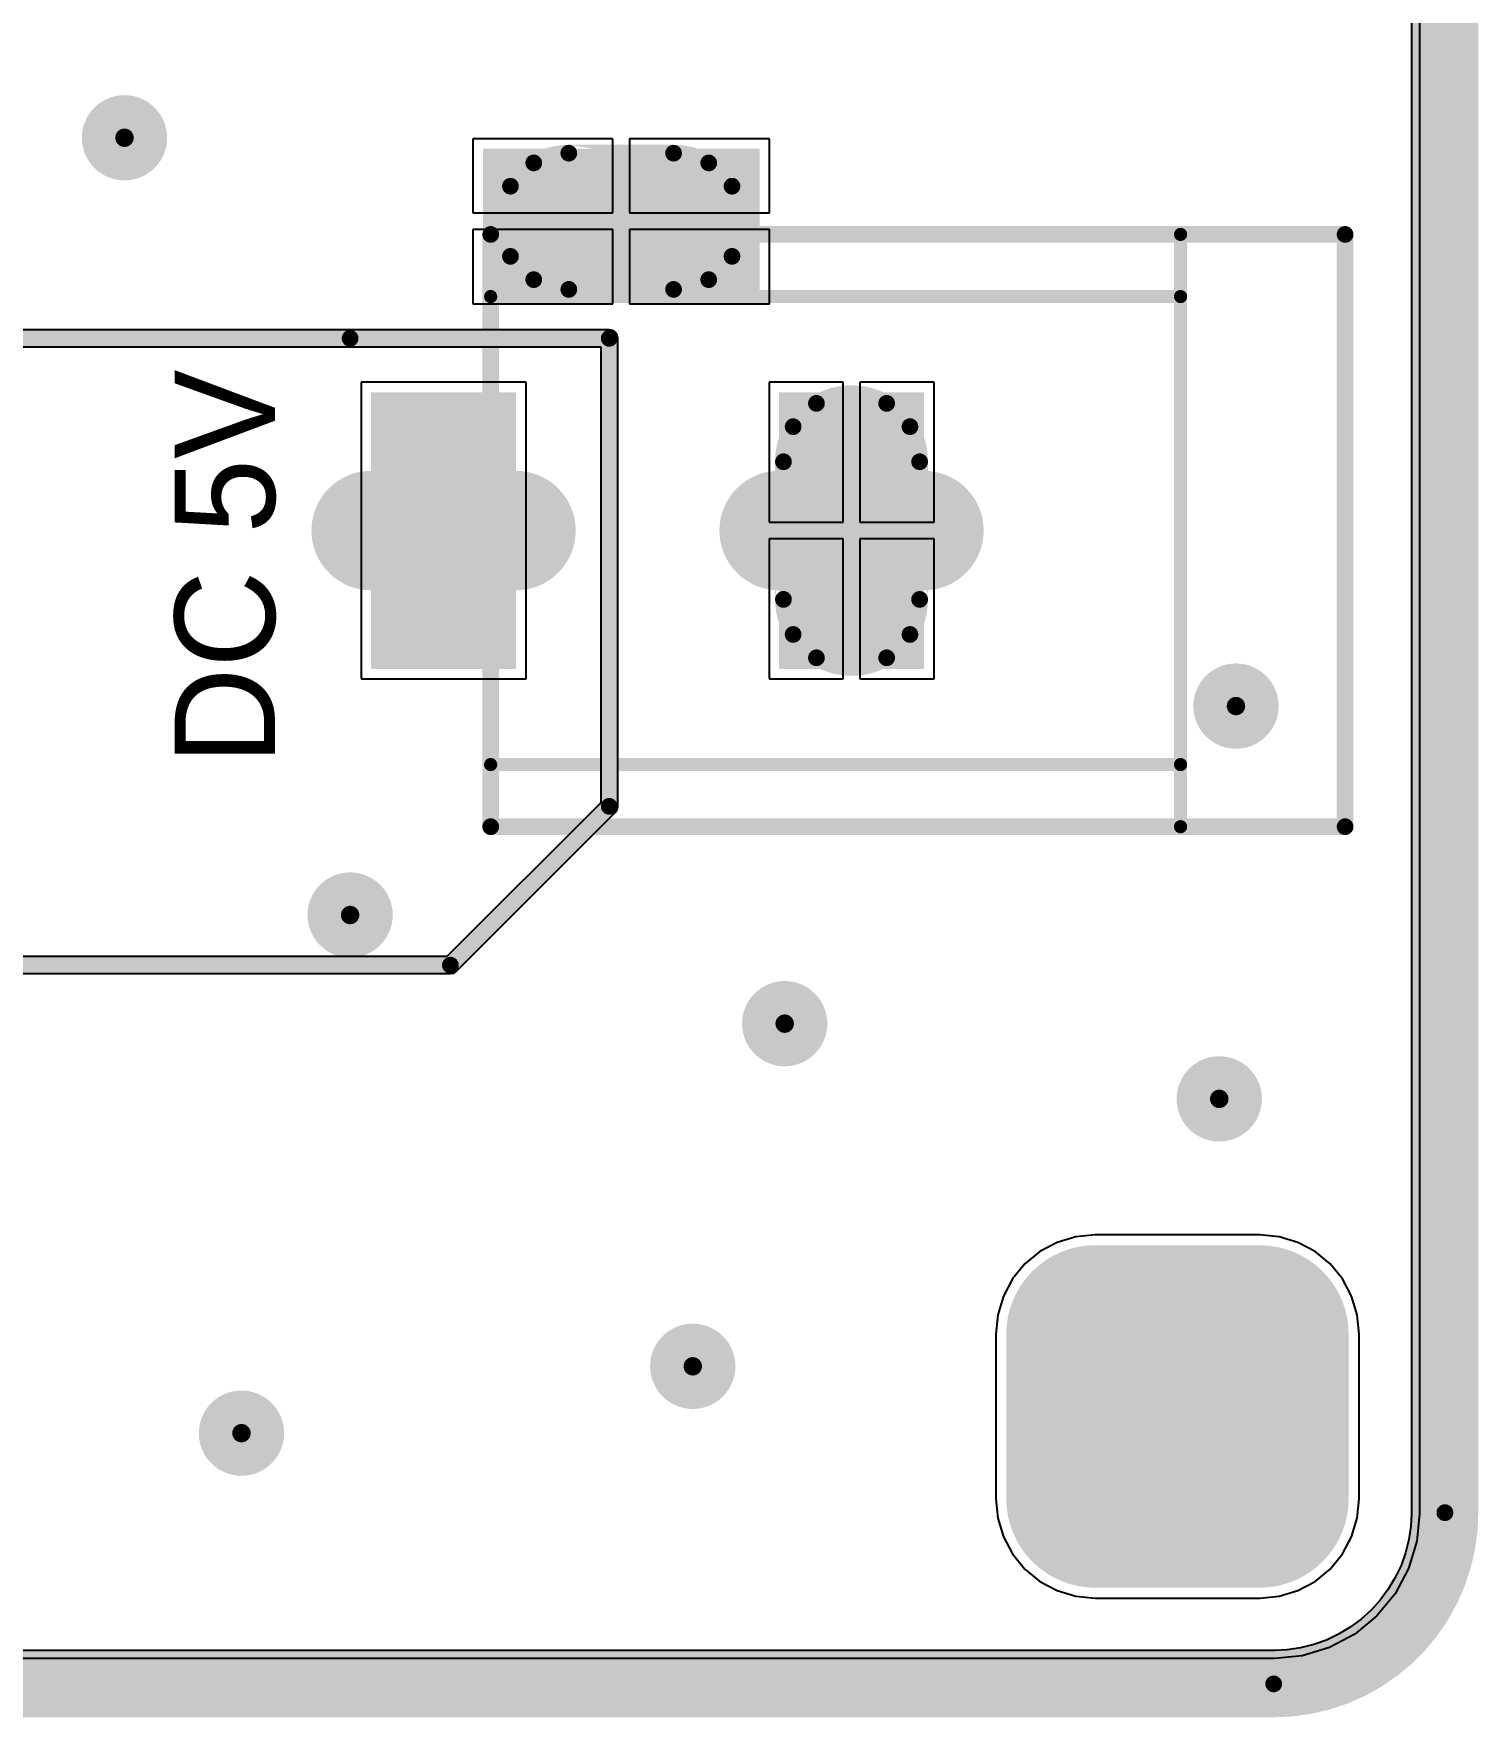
# Model space of a CAD drawing. Header units: millimetres. Extents: x 19 to 120, y 15 to 116.
# Drawn here: x 97.81 to 119.76, y 15.24 to 40.82 of the extents above; entities that cross this region are included whole.
import ezdxf

# ---------------------------------------------------------------- set-up
doc = ezdxf.new("R2010")
doc.units = ezdxf.units.MM
for name, color, linetype in [('BottomLayer', 5, 'Continuous'), ('BottomSolder', 6, 'Continuous'), ('InternalPlane1', 76, 'Continuous'), ('InternalPlane2', 16, 'Continuous'), ('KeepOutLayer', 6, 'Continuous'), ('Mechanical1', 6, 'Continuous'), ('MultiLayer', 9, 'Continuous'), ('PadHoleLayer', 156, 'Continuous'), ('TopLayer', 1, 'Continuous'), ('TopOverlay', 2, 'Continuous'), ('TopSolder', 216, 'Continuous'), ('ViaHoleLayer', 16, 'Continuous')]:
    doc.layers.add(name, color=color, linetype=linetype)

# ---------------------------------------------------------------- blocks, each defined once
blk = doc.blocks.new('DC_005_29')
at = {"layer": 'BottomLayer'}
for points in [[(-5.5, 3.7), (-1.5, 3.7), (-5.5, 5.7), (-1.5, 5.7)], [(-7.2, -2), (-5.2, -2), (-7.2, 2), (-5.2, 2)], [(-1, -2), (1, -2), (-1, 2), (1, 2)]]:
    blk.add_solid(points, dxfattribs=at)
at = {"layer": 'BottomSolder'}
for points in [[(-5.602, 3.598), (-1.398, 3.598), (-5.602, 5.802), (-1.398, 5.802)], [(-7.302, -2.102), (-5.098, -2.102), (-7.302, 2.102), (-5.098, 2.102)], [(-1.102, -2.102), (1.102, -2.102), (-1.102, 2.102), (1.102, 2.102)]]:
    blk.add_solid(points, dxfattribs=at)
at = {"layer": 'InternalPlane1', "const_width": 0.254}
for points in [[(-4.829, 5.587, -0.136094), (-4.296, 5.735)], [(-2.704, 5.735, -0.136094), (-2.171, 5.587)], [(-5.183, 4.167, -0.277325), (-5.183, 5.233)], [(-1.817, 5.233, -0.277325), (-1.817, 4.167)], [(-4.296, 3.665, -0.136094), (-4.829, 3.813)], [(-2.171, 3.813, -0.136094), (-2.704, 3.665)], [(-0.533, 1.933, -0.277325), (0.533, 1.933)], [(-1.035, 1.046, -0.136094), (-0.887, 1.579)], [(0.887, 1.579, -0.136094), (1.035, 1.046)], [(-0.887, -1.579, -0.136094), (-1.035, -1.046)], [(1.035, -1.046, -0.136094), (0.887, -1.579)], [(0.533, -1.933, -0.277325), (-0.533, -1.933)]]:
    blk.add_lwpolyline(points, format="xyb", dxfattribs=at)
at = {"layer": 'InternalPlane1'}
for points, const_width in [([(-4.893, 5.587, 1), (-4.766, 5.587, 1)], 0.127), ([(-4.36, 5.735, 1), (-4.233, 5.735, 1)], 0.127), ([(-2.768, 5.735, 1), (-2.641, 5.735, 1)], 0.127), ([(-2.234, 5.587, 1), (-2.107, 5.587, 1)], 0.127), ([(-5.247, 5.233, 1), (-5.12, 5.233, 1)], 0.127), ([(-1.88, 5.233, 1), (-1.753, 5.233, 1)], 0.127), ([(-5.247, 4.167, 1), (-5.12, 4.167, 1)], 0.127), ([(-1.88, 4.167, 1), (-1.753, 4.167, 1)], 0.127), ([(-4.893, 3.813, 1), (-4.766, 3.813, 1)], 0.127), ([(-2.234, 3.813, 1), (-2.107, 3.813, 1)], 0.127), ([(-4.36, 3.665, 1), (-4.233, 3.665, 1)], 0.127), ([(-2.768, 3.665, 1), (-2.641, 3.665, 1)], 0.127), ([(-0.597, 1.933, 1), (-0.47, 1.933, 1)], 0.127), ([(0.47, 1.933, 1), (0.597, 1.933, 1)], 0.127), ([(-0.951, 1.579, 1), (-0.824, 1.579, 1)], 0.127), ([(0.824, 1.579, 1), (0.951, 1.579, 1)], 0.127), ([(-1.098, 1.046, 1), (-0.971, 1.046, 1)], 0.127), ([(0.971, 1.046, 1), (1.098, 1.046, 1)], 0.127), ([(-7.754, 0, 1), (-6.846, 0, 1)], 0.908), ([(-5.554, 0, 1), (-4.646, 0, 1)], 0.908), ([(-1.098, -1.046, 1), (-0.971, -1.046, 1)], 0.127), ([(0.971, -1.046, 1), (1.098, -1.046, 1)], 0.127), ([(-0.951, -1.579, 1), (-0.824, -1.579, 1)], 0.127), ([(0.824, -1.579, 1), (0.951, -1.579, 1)], 0.127), ([(-0.597, -1.933, 1), (-0.47, -1.933, 1)], 0.127), ([(0.47, -1.933, 1), (0.597, -1.933, 1)], 0.127)]:
    blk.add_lwpolyline(points, format="xyb", close=True, dxfattribs=dict(at, const_width=const_width))
at = {"layer": 'InternalPlane1', "const_width": 0.254}
for points in [[(-4.296, 5.735), (-2.704, 5.735)], [(-4.296, 3.665), (-2.704, 3.665)], [(-1.035, -1.046), (-1.035, 1.046)], [(1.035, -1.046), (1.035, 1.046)]]:
    blk.add_lwpolyline(points, close=True, dxfattribs=at)
at = {"layer": 'InternalPlane1', "const_width": 1.816}
blk.add_lwpolyline([(-5.1, 0), (-7.3, 0)], dxfattribs=at)
at = {"layer": 'InternalPlane2', "const_width": 1.816}
for points in [[(-2.65, 4.7), (-4.35, 4.7)], [(1.1, 0), (-1.1, 0)]]:
    blk.add_lwpolyline(points, dxfattribs=at)
at = {"layer": 'InternalPlane2', "const_width": 0.908}
for points in [[(-4.804, 4.7, 1), (-3.896, 4.7, 1)], [(-3.104, 4.7, 1), (-2.196, 4.7, 1)], [(-1.554, 0, 1), (-0.646, 0, 1)], [(0.646, 0, 1), (1.554, 0, 1)]]:
    blk.add_lwpolyline(points, format="xyb", close=True, dxfattribs=at)
at = {"layer": 'MultiLayer'}
for points in [[(-5.5, 3.7), (-1.5, 3.7), (-5.5, 5.7), (-1.5, 5.7)], [(-7.2, -2), (-5.2, -2), (-7.2, 2), (-5.2, 2)], [(-1, -2), (1, -2), (-1, 2), (1, 2)]]:
    blk.add_solid(points, dxfattribs=at)
at = {"layer": 'PadHoleLayer', "const_width": 0.2}
for points in [[(-4.25, 5), (-2.75, 5, -1), (-2.75, 4.4), (-4.25, 4.4, -1)], [(-6.5, -1), (-6.5, 1, -1), (-5.9, 1), (-5.9, -1, -1)], [(-0.3, -1), (-0.3, 1, -1), (0.3, 1), (0.3, -1, -1)]]:
    blk.add_lwpolyline(points, format="xyb", close=True, dxfattribs=at)
at = {"layer": 'TopLayer'}
for points in [[(-5.5, 3.7), (-1.5, 3.7), (-5.5, 5.7), (-1.5, 5.7)], [(-7.2, -2), (-5.2, -2), (-7.2, 2), (-5.2, 2)], [(-1, -2), (1, -2), (-1, 2), (1, 2)]]:
    blk.add_solid(points, dxfattribs=at)
at = {"layer": 'TopOverlay'}
for points, const_width in [([(-5.484, 4.5), (7.5, 4.5)], 0.254), ([(-5.484, -4.5), (-5.484, 4.5)], 0.254), ([(7.5, -4.5), (7.5, 4.5)], 0.254), ([(5, -4.5), (5, 4.5)], 0.2), ([(-5.484, 3.556), (5, 3.556)], 0.2), ([(-5.484, -3.556), (5, -3.556)], 0.2), ([(-5.484, -4.5), (7.5, -4.5)], 0.254)]:
    blk.add_lwpolyline(points, dxfattribs=dict(at, const_width=const_width))
for points, const_width in [([(-5.547, 4.5, 1), (-5.42, 4.5, 1)], 0.127), ([(-5.547, 4.5, 1), (-5.42, 4.5, 1)], 0.127), ([(7.437, 4.5, 1), (7.564, 4.5, 1)], 0.127), ([(7.437, 4.5, 1), (7.564, 4.5, 1)], 0.127), ([(4.95, 4.5, 1), (5.05, 4.5, 1)], 0.1), ([(-5.534, 3.556, 1), (-5.434, 3.556, 1)], 0.1), ([(4.95, 3.556, 1), (5.05, 3.556, 1)], 0.1), ([(-5.534, -3.556, 1), (-5.434, -3.556, 1)], 0.1), ([(4.95, -3.556, 1), (5.05, -3.556, 1)], 0.1), ([(-5.547, -4.5, 1), (-5.42, -4.5, 1)], 0.127), ([(-5.547, -4.5, 1), (-5.42, -4.5, 1)], 0.127), ([(4.95, -4.5, 1), (5.05, -4.5, 1)], 0.1), ([(7.437, -4.5, 1), (7.564, -4.5, 1)], 0.127), ([(7.437, -4.5, 1), (7.564, -4.5, 1)], 0.127)]:
    blk.add_lwpolyline(points, format="xyb", close=True, dxfattribs=dict(at, const_width=const_width))
at = {"layer": 'TopSolder'}
for points in [[(-5.602, 3.598), (-1.398, 3.598), (-5.602, 5.802), (-1.398, 5.802)], [(-7.302, -2.102), (-5.098, -2.102), (-7.302, 2.102), (-5.098, 2.102)], [(-1.102, -2.102), (1.102, -2.102), (-1.102, 2.102), (1.102, 2.102)]]:
    blk.add_solid(points, dxfattribs=at)

msp = doc.modelspace()

# ---------------------------------------------------------------- linework, layer by layer
at = {"layer": 'BottomLayer'}
for p, q in [((118.865, 45.339), (118.865, 18.35)), ((106.609, 39.228), (104.482, 39.228)), ((104.482, 39.228), (104.482, 38.101)), ((106.609, 38.101), (106.609, 39.228)), ((108.99, 39.228), (106.863, 39.228)), ((106.863, 39.228), (106.863, 38.101)), ((108.99, 38.101), (108.99, 39.228)), ((104.482, 38.101), (106.609, 38.101)), ((106.863, 38.101), (108.99, 38.101)), ((106.609, 37.847), (104.482, 37.847)), ((104.482, 37.847), (104.482, 36.72)), ((106.609, 36.72), (106.609, 37.847)), ((108.99, 37.847), (106.863, 37.847)), ((106.863, 37.847), (106.863, 36.72)), ((108.99, 36.72), (108.99, 37.847)), ((104.482, 36.72), (106.609, 36.72)), ((106.863, 36.72), (108.99, 36.72)), ((105.29, 35.528), (102.782, 35.528)), ((102.782, 35.528), (102.782, 31.02)), ((105.29, 31.02), (105.29, 35.528)), ((110.109, 35.528), (108.982, 35.528)), ((108.982, 35.528), (108.982, 33.401)), ((110.109, 33.401), (110.109, 35.528)), ((111.49, 35.528), (110.363, 35.528)), ((110.363, 35.528), (110.363, 33.401)), ((111.49, 33.401), (111.49, 35.528)), ((108.982, 33.401), (110.109, 33.401)), ((110.363, 33.401), (111.49, 33.401)), ((110.109, 33.147), (108.982, 33.147)), ((108.982, 33.147), (108.982, 31.02)), ((110.109, 31.02), (110.109, 33.147)), ((111.49, 33.147), (110.363, 33.147)), ((110.363, 33.147), (110.363, 31.02)), ((111.49, 31.02), (111.49, 33.147)), ((102.782, 31.02), (105.29, 31.02)), ((108.982, 31.02), (110.109, 31.02)), ((110.363, 31.02), (111.49, 31.02)), ((113.644, 22.544), (113.361, 22.458)), ((113.939, 22.573), (113.644, 22.544)), ((116.439, 22.573), (113.939, 22.573)), ((116.734, 22.544), (116.439, 22.573)), ((117.017, 22.458), (116.734, 22.544)), ((113.099, 22.319), (112.87, 22.131)), ((113.361, 22.458), (113.099, 22.319)), ((117.279, 22.319), (117.017, 22.458)), ((117.508, 22.131), (117.279, 22.319)), ((112.87, 22.131), (112.682, 21.902)), ((117.696, 21.902), (117.508, 22.131)), ((112.682, 21.902), (112.543, 21.64)), ((117.835, 21.64), (117.696, 21.902)), ((112.543, 21.64), (112.457, 21.357)), ((117.921, 21.357), (117.835, 21.64)), ((112.457, 21.357), (112.428, 21.062)), ((117.95, 21.062), (117.921, 21.357)), ((112.428, 21.062), (112.428, 18.562)), ((117.95, 18.562), (117.95, 21.062)), ((112.428, 18.562), (112.457, 18.267)), ((117.921, 18.267), (117.95, 18.562)), ((112.457, 18.267), (112.543, 17.984)), ((117.835, 17.984), (117.921, 18.267)), ((118.868, 18.331), (118.827, 17.917)), ((118.865, 18.35), (118.868, 18.331)), ((112.543, 17.984), (112.682, 17.722)), ((117.696, 17.722), (117.835, 17.984)), ((118.827, 17.917), (118.701, 17.501)), ((112.682, 17.722), (112.87, 17.493)), ((117.508, 17.493), (117.696, 17.722)), ((112.87, 17.493), (113.099, 17.305)), ((117.279, 17.305), (117.508, 17.493)), ((118.701, 17.501), (118.496, 17.117)), ((113.099, 17.305), (113.361, 17.166)), ((113.361, 17.166), (113.644, 17.08)), ((116.734, 17.08), (117.017, 17.166)), ((117.017, 17.166), (117.279, 17.305)), ((113.644, 17.08), (113.939, 17.051)), ((113.939, 17.051), (116.439, 17.051)), ((116.439, 17.051), (116.734, 17.08)), ((118.496, 17.117), (118.22, 16.781)), ((118.22, 16.781), (117.884, 16.505)), ((117.884, 16.505), (117.5, 16.3)), ((116.651, 16.136), (21.906, 16.136)), ((116.67, 16.133), (116.651, 16.136)), ((117.084, 16.174), (116.67, 16.133)), ((117.5, 16.3), (117.084, 16.174))]:
    msp.add_line(p, q, dxfattribs=at)
for points, const_width in [([(99.073, 39.243, 1), (99.301, 39.243, 1)], 0.229), ([(115.964, 30.607, 1), (116.192, 30.607, 1)], 0.229), ([(102.502, 27.432, 1), (102.73, 27.432, 1)], 0.229), ([(109.106, 25.781, 1), (109.334, 25.781, 1)], 0.229), ([(115.71, 24.638, 1), (115.938, 24.638, 1)], 0.229), ([(113.314, 21.062, 1), (114.564, 21.062, 1)], 1.25), ([(115.814, 21.062, 1), (117.064, 21.062, 1)], 1.25), ([(107.709, 20.574, 1), (107.937, 20.574, 1)], 0.229), ([(100.851, 19.558, 1), (101.079, 19.558, 1)], 0.229), ([(113.314, 18.562, 1), (114.564, 18.562, 1)], 1.25), ([(115.814, 18.562, 1), (117.064, 18.562, 1)], 1.25)]:
    msp.add_lwpolyline(points, format="xyb", close=True, dxfattribs=dict(at, const_width=const_width))
for points in [[(113.939, 17.312), (116.439, 17.312), (113.939, 22.312), (116.439, 22.312)], [(112.689, 18.562), (117.689, 18.562), (112.689, 21.062), (117.689, 21.062)]]:
    msp.add_solid(points, dxfattribs=at)
at = {"layer": 'BottomSolder', "const_width": 1.352}
for points in [[(113.263, 21.062, 1), (114.615, 21.062, 1)], [(115.763, 21.062, 1), (117.115, 21.062, 1)], [(113.263, 18.562, 1), (114.615, 18.562, 1)], [(115.763, 18.562, 1), (117.115, 18.562, 1)]]:
    msp.add_lwpolyline(points, format="xyb", close=True, dxfattribs=at)
at = {"layer": 'BottomSolder'}
for points in [[(113.939, 17.21), (116.439, 17.21), (113.939, 22.414), (116.439, 22.414)], [(112.587, 18.562), (117.791, 18.562), (112.587, 21.062), (117.791, 21.062)]]:
    msp.add_solid(points, dxfattribs=at)
at = {"layer": 'InternalPlane1'}
for p, q in [((118.743, 45.339), (118.743, 18.35)), ((118.744, 18.333), (118.735, 18.144)), ((118.743, 18.35), (118.744, 18.333)), ((118.705, 17.941), (118.655, 17.742)), ((118.735, 18.144), (118.705, 17.941)), ((118.655, 17.742), (118.586, 17.548)), ((118.586, 17.548), (118.498, 17.363)), ((118.392, 17.186), (118.27, 17.021)), ((118.498, 17.363), (118.392, 17.186)), ((118.27, 17.021), (118.132, 16.869)), ((117.98, 16.731), (117.815, 16.609)), ((118.132, 16.869), (117.98, 16.731)), ((117.453, 16.415), (117.259, 16.346)), ((117.638, 16.503), (117.453, 16.415)), ((117.815, 16.609), (117.638, 16.503)), ((116.651, 16.258), (21.906, 16.258)), ((116.668, 16.257), (116.651, 16.258)), ((116.857, 16.266), (116.668, 16.257)), ((117.06, 16.296), (116.857, 16.266)), ((117.259, 16.346), (117.06, 16.296))]:
    msp.add_line(p, q, dxfattribs=at)
at = {"layer": 'InternalPlane1', "const_width": 1.016}
for points in [[(119.253, 18.35), (119.253, 45.339)], [(21.906, 15.748), (116.651, 15.748)]]:
    msp.add_lwpolyline(points, dxfattribs=at)
at = {"layer": 'InternalPlane1'}
for points, const_width in [([(114.185, 19.812, 1), (116.193, 19.812, 1)], 2.008), ([(118.999, 18.35, 1), (119.507, 18.35, 1)], 0.508), ([(118.999, 18.35, 1), (119.507, 18.35, 1)], 0.508), ([(116.397, 15.748, 1), (116.905, 15.748, 1)], 0.508), ([(116.397, 15.748, 1), (116.905, 15.748, 1)], 0.508)]:
    msp.add_lwpolyline(points, format="xyb", close=True, dxfattribs=dict(at, const_width=const_width))
at = {"layer": 'InternalPlane1', "const_width": 1.016}
msp.add_lwpolyline([(119.253, 18.35, -0.414214), (116.651, 15.748)], format="xyb", dxfattribs=at)
at = {"layer": 'InternalPlane2'}
for p, q in [((118.743, 45.339), (118.743, 18.35)), ((106.553, 36.324), (93.853, 36.324)), ((106.603, 36.315), (106.553, 36.324)), ((106.645, 36.287), (106.603, 36.315)), ((106.673, 36.245), (106.645, 36.287)), ((106.682, 36.195), (106.673, 36.245)), ((106.682, 29.083), (106.682, 36.195)), ((93.907, 36.066), (106.424, 36.066)), ((106.424, 36.066), (106.424, 29.137)), ((106.424, 29.137), (104.086, 26.799)), ((104.232, 26.578), (106.645, 28.991)), ((106.645, 28.991), (106.673, 29.033)), ((106.673, 29.033), (106.682, 29.083)), ((104.086, 26.799), (84.763, 26.799)), ((84.709, 26.541), (104.14, 26.541)), ((104.14, 26.541), (104.19, 26.55)), ((104.19, 26.55), (104.232, 26.578)), ((118.744, 18.333), (118.735, 18.144)), ((118.743, 18.35), (118.744, 18.333)), ((118.705, 17.941), (118.655, 17.742)), ((118.735, 18.144), (118.705, 17.941)), ((118.655, 17.742), (118.586, 17.548)), ((118.586, 17.548), (118.498, 17.363)), ((118.392, 17.186), (118.27, 17.021)), ((118.498, 17.363), (118.392, 17.186)), ((118.27, 17.021), (118.132, 16.869)), ((117.98, 16.731), (117.815, 16.609)), ((118.132, 16.869), (117.98, 16.731)), ((117.453, 16.415), (117.259, 16.346)), ((117.638, 16.503), (117.453, 16.415)), ((117.815, 16.609), (117.638, 16.503)), ((116.651, 16.258), (21.906, 16.258)), ((116.668, 16.257), (116.651, 16.258)), ((116.857, 16.266), (116.668, 16.257)), ((117.06, 16.296), (116.857, 16.266)), ((117.259, 16.346), (117.06, 16.296))]:
    msp.add_line(p, q, dxfattribs=at)
for points, const_width in [([(119.253, 18.35), (119.253, 45.339)], 1.016), ([(93.853, 36.195), (102.616, 36.195)], 0.254), ([(102.616, 36.195), (106.553, 36.195)], 0.254), ([(106.553, 29.083), (106.553, 36.195)], 0.254), ([(104.14, 26.67), (106.553, 29.083)], 0.254), ([(84.709, 26.67), (104.14, 26.67)], 0.254), ([(21.906, 15.748), (116.651, 15.748)], 1.016)]:
    msp.add_lwpolyline(points, dxfattribs=dict(at, const_width=const_width))
for points, const_width in [([(98.863, 39.243, 1), (99.511, 39.243, 1)], 0.648), ([(102.552, 36.195, 1), (102.68, 36.195, 1)], 0.127), ([(102.552, 36.195, 1), (102.68, 36.195, 1)], 0.127), ([(106.49, 36.195, 1), (106.617, 36.195, 1)], 0.127), ([(106.49, 36.195, 1), (106.617, 36.195, 1)], 0.127), ([(115.754, 30.607, 1), (116.402, 30.607, 1)], 0.648), ([(106.49, 29.083, 1), (106.617, 29.083, 1)], 0.127), ([(106.49, 29.083, 1), (106.617, 29.083, 1)], 0.127), ([(102.292, 27.432, 1), (102.94, 27.432, 1)], 0.648), ([(104.076, 26.67, 1), (104.204, 26.67, 1)], 0.127), ([(104.076, 26.67, 1), (104.204, 26.67, 1)], 0.127), ([(108.896, 25.781, 1), (109.544, 25.781, 1)], 0.648), ([(115.5, 24.638, 1), (116.148, 24.638, 1)], 0.648), ([(114.185, 19.812, 1), (116.193, 19.812, 1)], 2.008), ([(107.499, 20.574, 1), (108.147, 20.574, 1)], 0.648), ([(100.641, 19.558, 1), (101.289, 19.558, 1)], 0.648), ([(118.999, 18.35, 1), (119.507, 18.35, 1)], 0.508), ([(118.999, 18.35, 1), (119.507, 18.35, 1)], 0.508), ([(116.397, 15.748, 1), (116.905, 15.748, 1)], 0.508), ([(116.397, 15.748, 1), (116.905, 15.748, 1)], 0.508)]:
    msp.add_lwpolyline(points, format="xyb", close=True, dxfattribs=dict(at, const_width=const_width))
at = {"layer": 'InternalPlane2', "const_width": 1.016}
msp.add_lwpolyline([(119.253, 18.35, -0.414214), (116.651, 15.748)], format="xyb", dxfattribs=at)
at = {"layer": 'KeepOutLayer', "const_width": 0.254}
for points in [[(119.253, 18.35), (119.253, 45.339)], [(21.906, 15.748), (116.651, 15.748)]]:
    msp.add_lwpolyline(points, dxfattribs=at)
msp.add_lwpolyline([(119.253, 18.35, -0.414214), (116.651, 15.748)], format="xyb", dxfattribs=at)
at = {"layer": 'KeepOutLayer', "const_width": 0.127}
for points in [[(119.189, 18.35, 1), (119.317, 18.35, 1)], [(119.189, 18.35, 1), (119.317, 18.35, 1)], [(116.588, 15.748, 1), (116.715, 15.748, 1)], [(116.588, 15.748, 1), (116.715, 15.748, 1)]]:
    msp.add_lwpolyline(points, format="xyb", close=True, dxfattribs=at)
at = {"layer": 'Mechanical1', "const_width": 0.254}
for points in [[(119.253, 18.35), (119.253, 45.339)], [(21.906, 15.748), (116.651, 15.748)]]:
    msp.add_lwpolyline(points, dxfattribs=at)
msp.add_lwpolyline([(119.253, 18.35, -0.414214), (116.651, 15.748)], format="xyb", dxfattribs=at)
at = {"layer": 'Mechanical1', "const_width": 0.127}
for points in [[(119.189, 18.35, 1), (119.317, 18.35, 1)], [(119.189, 18.35, 1), (119.317, 18.35, 1)], [(116.588, 15.748, 1), (116.715, 15.748, 1)], [(116.588, 15.748, 1), (116.715, 15.748, 1)]]:
    msp.add_lwpolyline(points, format="xyb", close=True, dxfattribs=at)
at = {"layer": 'MultiLayer'}
for points, const_width in [([(99.073, 39.243, 1), (99.301, 39.243, 1)], 0.229), ([(115.964, 30.607, 1), (116.192, 30.607, 1)], 0.229), ([(102.502, 27.432, 1), (102.73, 27.432, 1)], 0.229), ([(109.106, 25.781, 1), (109.334, 25.781, 1)], 0.229), ([(115.71, 24.638, 1), (115.938, 24.638, 1)], 0.229), ([(113.314, 21.062, 1), (114.564, 21.062, 1)], 1.25), ([(115.814, 21.062, 1), (117.064, 21.062, 1)], 1.25), ([(107.709, 20.574, 1), (107.937, 20.574, 1)], 0.229), ([(100.851, 19.558, 1), (101.079, 19.558, 1)], 0.229), ([(113.314, 18.562, 1), (114.564, 18.562, 1)], 1.25), ([(115.814, 18.562, 1), (117.064, 18.562, 1)], 1.25)]:
    msp.add_lwpolyline(points, format="xyb", close=True, dxfattribs=dict(at, const_width=const_width))
for points in [[(113.939, 17.312), (116.439, 17.312), (113.939, 22.312), (116.439, 22.312)], [(112.689, 18.562), (117.689, 18.562), (112.689, 21.062), (117.689, 21.062)]]:
    msp.add_solid(points, dxfattribs=at)
at = {"layer": 'PadHoleLayer', "const_width": 1.5}
msp.add_lwpolyline([(114.439, 19.812, 1), (115.939, 19.812, 1)], format="xyb", close=True, dxfattribs=at)
at = {"layer": 'TopLayer'}
for p, q in [((118.865, 45.339), (118.865, 18.35)), ((106.609, 39.228), (104.482, 39.228)), ((104.482, 39.228), (104.482, 38.101)), ((106.609, 38.101), (106.609, 39.228)), ((108.99, 39.228), (106.863, 39.228)), ((106.863, 39.228), (106.863, 38.101)), ((108.99, 38.101), (108.99, 39.228)), ((104.482, 38.101), (106.609, 38.101)), ((106.863, 38.101), (108.99, 38.101)), ((106.609, 37.847), (104.482, 37.847)), ((104.482, 37.847), (104.482, 36.72)), ((106.609, 36.72), (106.609, 37.847)), ((108.99, 37.847), (106.863, 37.847)), ((106.863, 37.847), (106.863, 36.72)), ((108.99, 36.72), (108.99, 37.847)), ((104.482, 36.72), (106.609, 36.72)), ((106.863, 36.72), (108.99, 36.72)), ((105.29, 35.528), (102.782, 35.528)), ((102.782, 35.528), (102.782, 31.02)), ((105.29, 31.02), (105.29, 35.528)), ((110.109, 35.528), (108.982, 35.528)), ((108.982, 35.528), (108.982, 33.401)), ((110.109, 33.401), (110.109, 35.528)), ((111.49, 35.528), (110.363, 35.528)), ((110.363, 35.528), (110.363, 33.401)), ((111.49, 33.401), (111.49, 35.528)), ((108.982, 33.401), (110.109, 33.401)), ((110.363, 33.401), (111.49, 33.401)), ((110.109, 33.147), (108.982, 33.147)), ((108.982, 33.147), (108.982, 31.02)), ((110.109, 31.02), (110.109, 33.147)), ((111.49, 33.147), (110.363, 33.147)), ((110.363, 33.147), (110.363, 31.02)), ((111.49, 31.02), (111.49, 33.147)), ((102.782, 31.02), (105.29, 31.02)), ((108.982, 31.02), (110.109, 31.02)), ((110.363, 31.02), (111.49, 31.02)), ((113.644, 22.544), (113.361, 22.458)), ((113.939, 22.573), (113.644, 22.544)), ((116.439, 22.573), (113.939, 22.573)), ((116.734, 22.544), (116.439, 22.573)), ((117.017, 22.458), (116.734, 22.544)), ((113.099, 22.319), (112.87, 22.131)), ((113.361, 22.458), (113.099, 22.319)), ((117.279, 22.319), (117.017, 22.458)), ((117.508, 22.131), (117.279, 22.319)), ((112.87, 22.131), (112.682, 21.902)), ((117.696, 21.902), (117.508, 22.131)), ((112.682, 21.902), (112.543, 21.64)), ((117.835, 21.64), (117.696, 21.902)), ((112.543, 21.64), (112.457, 21.357)), ((117.921, 21.357), (117.835, 21.64)), ((112.457, 21.357), (112.428, 21.062)), ((117.95, 21.062), (117.921, 21.357)), ((112.428, 21.062), (112.428, 18.562)), ((117.95, 18.562), (117.95, 21.062)), ((112.428, 18.562), (112.457, 18.267)), ((117.921, 18.267), (117.95, 18.562)), ((112.457, 18.267), (112.543, 17.984)), ((117.835, 17.984), (117.921, 18.267)), ((118.868, 18.331), (118.827, 17.917)), ((118.865, 18.35), (118.868, 18.331)), ((112.543, 17.984), (112.682, 17.722)), ((117.696, 17.722), (117.835, 17.984)), ((118.827, 17.917), (118.701, 17.501)), ((112.682, 17.722), (112.87, 17.493)), ((117.508, 17.493), (117.696, 17.722)), ((112.87, 17.493), (113.099, 17.305)), ((117.279, 17.305), (117.508, 17.493)), ((118.701, 17.501), (118.496, 17.117)), ((113.099, 17.305), (113.361, 17.166)), ((113.361, 17.166), (113.644, 17.08)), ((116.734, 17.08), (117.017, 17.166)), ((117.017, 17.166), (117.279, 17.305)), ((113.644, 17.08), (113.939, 17.051)), ((113.939, 17.051), (116.439, 17.051)), ((116.439, 17.051), (116.734, 17.08)), ((118.496, 17.117), (118.22, 16.781)), ((118.22, 16.781), (117.884, 16.505)), ((117.884, 16.505), (117.5, 16.3)), ((116.651, 16.136), (21.906, 16.136)), ((116.67, 16.133), (116.651, 16.136)), ((117.084, 16.174), (116.67, 16.133)), ((117.5, 16.3), (117.084, 16.174))]:
    msp.add_line(p, q, dxfattribs=at)
for points, const_width in [([(99.073, 39.243, 1), (99.301, 39.243, 1)], 0.229), ([(115.964, 30.607, 1), (116.192, 30.607, 1)], 0.229), ([(102.502, 27.432, 1), (102.73, 27.432, 1)], 0.229), ([(109.106, 25.781, 1), (109.334, 25.781, 1)], 0.229), ([(115.71, 24.638, 1), (115.938, 24.638, 1)], 0.229), ([(113.314, 21.062, 1), (114.564, 21.062, 1)], 1.25), ([(115.814, 21.062, 1), (117.064, 21.062, 1)], 1.25), ([(107.709, 20.574, 1), (107.937, 20.574, 1)], 0.229), ([(100.851, 19.558, 1), (101.079, 19.558, 1)], 0.229), ([(113.314, 18.562, 1), (114.564, 18.562, 1)], 1.25), ([(115.814, 18.562, 1), (117.064, 18.562, 1)], 1.25)]:
    msp.add_lwpolyline(points, format="xyb", close=True, dxfattribs=dict(at, const_width=const_width))
for points in [[(113.939, 17.312), (116.439, 17.312), (113.939, 22.312), (116.439, 22.312)], [(112.689, 18.562), (117.689, 18.562), (112.689, 21.062), (117.689, 21.062)]]:
    msp.add_solid(points, dxfattribs=at)
at = {"layer": 'TopSolder', "const_width": 1.352}
for points in [[(113.263, 21.062, 1), (114.615, 21.062, 1)], [(115.763, 21.062, 1), (117.115, 21.062, 1)], [(113.263, 18.562, 1), (114.615, 18.562, 1)], [(115.763, 18.562, 1), (117.115, 18.562, 1)]]:
    msp.add_lwpolyline(points, format="xyb", close=True, dxfattribs=at)
at = {"layer": 'TopSolder'}
for points in [[(113.939, 17.21), (116.439, 17.21), (113.939, 22.414), (116.439, 22.414)], [(112.587, 18.562), (117.791, 18.562), (112.587, 21.062), (117.791, 21.062)]]:
    msp.add_solid(points, dxfattribs=at)
at = {"layer": 'ViaHoleLayer', "const_width": 0.14}
for points in [[(99.117, 39.243, 1), (99.257, 39.243, 1)], [(116.008, 30.607, 1), (116.148, 30.607, 1)], [(102.546, 27.432, 1), (102.686, 27.432, 1)], [(109.15, 25.781, 1), (109.29, 25.781, 1)], [(115.754, 24.638, 1), (115.894, 24.638, 1)], [(107.753, 20.574, 1), (107.893, 20.574, 1)], [(100.895, 19.558, 1), (101.035, 19.558, 1)]]:
    msp.add_lwpolyline(points, format="xyb", close=True, dxfattribs=at)

# ---------------------------------------------------------------- block references
at = {"rotation": 360}
msp.add_blockref('DC_005_29', (110.236, 33.274), dxfattribs=at)

# ---------------------------------------------------------------- texts
at = {"layer": 'TopOverlay'}
msp.add_text('DC 5V', height=1.524, rotation=90, dxfattribs=at).set_placement((101.473, 29.719))

doc.saveas('drawing.dxf')
